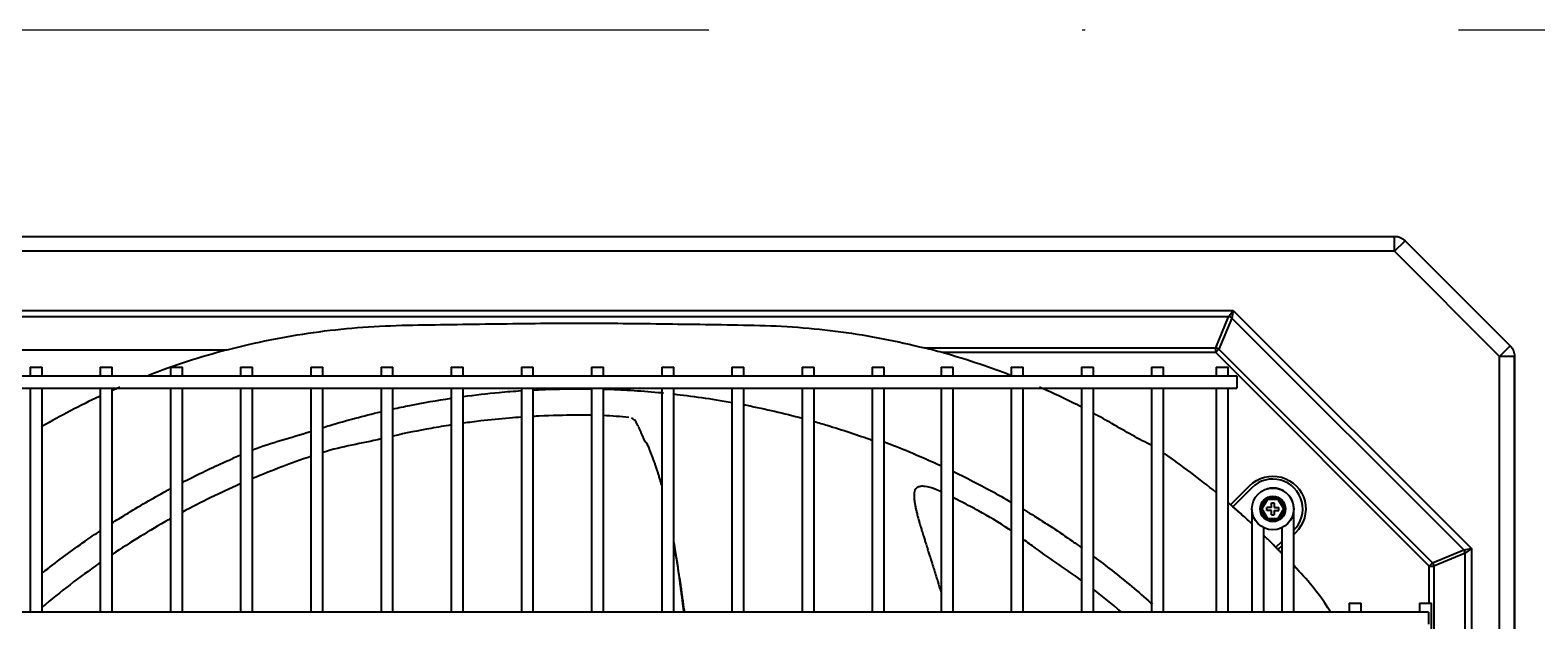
# Model space of a CAD drawing. Extents: x 58467 to 79089, y -33726 to -17391.
# Drawn here: x 72349.6 to 72400, y -19538.9 to -19519.1 of the extents above; entities that cross this region are included whole.
import ezdxf
from ezdxf.enums import TextEntityAlignment as Align

# ---------------------------------------------------------------- set-up
doc = ezdxf.new("R2010")
doc.units = 0
doc.header["$LTSCALE"] = 100
doc.linetypes.add('DASHDOT2', pattern=[0.5, 0.25, -0.125, 0, -0.125])
doc.layers.add('+ENTE-ST-DOSEME USTU KONDDRENAJ', color=110, linetype='DOSEMEUSTUKONDENSDRENAJ_LINE', lineweight=40)
doc.layers.add('BA_axis', color=5, linetype='DASHDOT2')
doc.styles.add('text1', font='arial.ttf', dxfattribs={"height": 20})
doc.linetypes.add('DOSEMEUSTUKONDENSDRENAJ_LINE', pattern='A,300,-40,["CD",Standard,S=15,R=0,X=-35,Y=-7.5],0', length=340)

# ---------------------------------------------------------------- blocks, each defined once
blk = doc.blocks.new('*U176')
blk.add_line((0, 0), (0, -696))
at = {"linetype": 'Continuous', "style": 'text1'}
blk.add_attdef('1', text='', height=40, dxfattribs=at).set_placement((0, 38), align=Align.MIDDLE)
blk = doc.blocks.new('AXIS')
at = {"layer": 'BA_axis', "xscale": -1, "rotation": 270}
blk.add_blockref('*U176', (4176.09, -31967.267), dxfattribs=at)
blk = doc.blocks.new('4. KAT SOL')
at = {"color": 3}
for p, q in [((54067.032, -32227.052, -3.539), (54183.081, -32227.052, -3.539)), ((54183.081, -32227.552, -3.539), (54183.081, -32227.052, -3.539)), ((54183.081, -32227.552, -3.539), (54183.434, -32227.198, -3.539)), ((54183.434, -32227.198, -3.539), (54186.956, -32230.72, -3.539)), ((54183.081, -32227.552, -3.539), (54067.032, -32227.552, -3.539)), ((54186.602, -32231.073, -3.539), (54183.081, -32227.552, -3.539)), ((54072.523, -32229.531, -3.539), (54177.681, -32229.531, -3.539)), ((54177.529, -32229.743, -3.539), (54072.675, -32229.743, -3.539)), ((54177.095, -32230.791, -3.539), (54177.529, -32229.743, -3.539)), ((54177.639, -32229.789, -3.539), (54177.205, -32230.836, -3.539)), ((54177.529, -32229.743, -3.539), (54177.681, -32229.531, -3.539)), ((54177.681, -32229.531, -3.539), (54177.639, -32229.789, -3.539)), ((54185.404, -32237.551, -3.539), (54177.639, -32229.789, -3.539)), ((54177.681, -32229.531, -3.539), (54185.662, -32237.509, -3.539)), ((54167.347, -32230.791, -3.539), (54177.095, -32230.791, -3.539)), ((54177.095, -32230.946, -3.539), (54177.095, -32230.791, -3.539)), ((54186.602, -32231.073, -3.539), (54186.956, -32230.72, -3.539)), ((54135.628, -32230.855, -3.539), (54143.998, -32230.855, -3.539)), ((54177.095, -32230.946, -3.539), (54167.932, -32230.946, -3.539)), ((54177.095, -32230.946, -3.539), (54177.205, -32230.836, -3.539)), ((54184.247, -32238.095, -3.539), (54177.095, -32230.946, -3.539)), ((54177.205, -32230.836, -3.539), (54184.357, -32237.985, -3.539)), ((54186.602, -32299.125, -3.539), (54186.602, -32231.073, -3.539)), ((54187.102, -32231.073, -3.539), (54186.602, -32231.073, -3.539)), ((54187.102, -32299.078, -3.539), (54187.102, -32231.073, -3.539)), ((54187.102, -32231.073, -3.539), (54187.102, -32299.125, -3.539)), ((54187.102, -32299.078, -3.539), (54187.102, -32231.073, -3.539)), ((54177.808, -32231.735, -3.539), (54072.353, -32231.735, -3.539)), ((54137.4, -32231.435, -3.539), (54137.4, -32231.735, -3.539)), ((54137.4, -32231.435, -3.539), (54137.8, -32231.435, -3.539)), ((54137.8, -32231.735, -3.539), (54137.8, -32231.435, -3.539)), ((54139.75, -32231.435, -3.539), (54139.75, -32231.735, -3.539)), ((54139.75, -32231.435, -3.539), (54140.15, -32231.435, -3.539)), ((54140.15, -32231.735, -3.539), (54140.15, -32231.435, -3.539)), ((54142.1, -32231.435, -3.539), (54142.1, -32231.735, -3.539)), ((54142.1, -32231.435, -3.539), (54142.5, -32231.435, -3.539)), ((54142.5, -32231.735, -3.539), (54142.5, -32231.435, -3.539)), ((54144.449, -32231.435, -3.539), (54144.449, -32231.735, -3.539)), ((54144.449, -32231.435, -3.539), (54144.849, -32231.435, -3.539)), ((54144.849, -32231.735, -3.539), (54144.849, -32231.435, -3.539)), ((54146.799, -32231.435, -3.539), (54146.799, -32231.735, -3.539)), ((54146.799, -32231.435, -3.539), (54147.199, -32231.435, -3.539)), ((54147.199, -32231.735, -3.539), (54147.199, -32231.435, -3.539)), ((54149.149, -32231.435, -3.539), (54149.149, -32231.735, -3.539)), ((54149.149, -32231.435, -3.539), (54149.548, -32231.435, -3.539)), ((54149.548, -32231.735, -3.539), (54149.548, -32231.435, -3.539)), ((54151.498, -32231.435, -3.539), (54151.498, -32231.735, -3.539)), ((54151.498, -32231.435, -3.539), (54151.898, -32231.435, -3.539)), ((54151.898, -32231.735, -3.539), (54151.898, -32231.435, -3.539)), ((54153.848, -32231.435, -3.539), (54153.848, -32231.735, -3.539)), ((54153.848, -32231.435, -3.539), (54154.248, -32231.435, -3.539)), ((54154.248, -32231.735, -3.539), (54154.248, -32231.435, -3.539)), ((54156.197, -32231.435, -3.539), (54156.197, -32231.735, -3.539)), ((54156.197, -32231.435, -3.539), (54156.597, -32231.435, -3.539)), ((54156.597, -32231.735, -3.539), (54156.597, -32231.435, -3.539)), ((54158.547, -32231.435, -3.539), (54158.547, -32231.735, -3.539)), ((54158.547, -32231.435, -3.539), (54158.947, -32231.435, -3.539)), ((54158.947, -32231.735, -3.539), (54158.947, -32231.435, -3.539)), ((54160.897, -32231.435, -3.539), (54160.897, -32231.735, -3.539)), ((54160.897, -32231.435, -3.539), (54161.297, -32231.435, -3.539)), ((54161.297, -32231.735, -3.539), (54161.297, -32231.435, -3.539)), ((54163.246, -32231.435, -3.539), (54163.246, -32231.735, -3.539)), ((54163.246, -32231.435, -3.539), (54163.646, -32231.435, -3.539)), ((54163.646, -32231.735, -3.539), (54163.646, -32231.435, -3.539)), ((54165.596, -32231.435, -3.539), (54165.596, -32231.735, -3.539)), ((54165.596, -32231.435, -3.539), (54165.996, -32231.435, -3.539)), ((54165.996, -32231.735, -3.539), (54165.996, -32231.435, -3.539)), ((54167.903, -32231.435, -3.539), (54167.903, -32231.735, -3.539)), ((54167.903, -32231.435, -3.539), (54168.303, -32231.435, -3.539)), ((54168.303, -32231.735, -3.539), (54168.303, -32231.435, -3.539)), ((54170.252, -32231.435, -3.539), (54170.252, -32231.735, -3.539)), ((54170.252, -32231.435, -3.539), (54170.652, -32231.435, -3.539)), ((54170.652, -32231.735, -3.539), (54170.652, -32231.435, -3.539)), ((54172.602, -32231.435, -3.539), (54172.602, -32231.735, -3.539)), ((54172.602, -32231.435, -3.539), (54173.002, -32231.435, -3.539)), ((54173.002, -32231.735, -3.539), (54173.002, -32231.435, -3.539)), ((54174.951, -32231.435, -3.539), (54174.951, -32231.735, -3.539)), ((54174.951, -32231.435, -3.539), (54175.351, -32231.435, -3.539)), ((54175.351, -32231.735, -3.539), (54175.351, -32231.435, -3.539)), ((54177.108, -32231.435, -3.539), (54177.108, -32231.735, -3.539)), ((54177.108, -32231.435, -3.539), (54177.508, -32231.435, -3.539)), ((54177.508, -32231.735, -3.539), (54177.508, -32231.435, -3.539)), ((54177.808, -32231.735, -3.539), (54177.808, -32231.935, -3.539)), ((54072.353, -32232.135, -3.539), (54177.808, -32232.135, -3.539)), ((54137.4, -32232.135, -3.539), (54137.4, -32239.64, -3.539)), ((54137.8, -32239.64, -3.539), (54137.8, -32232.135, -3.539)), ((54139.75, -32232.135, -3.539), (54139.75, -32239.64, -3.539)), ((54140.15, -32239.64, -3.539), (54140.15, -32232.135, -3.539)), ((54142.1, -32232.135, -3.539), (54142.1, -32239.64, -3.539)), ((54142.5, -32239.64, -3.539), (54142.5, -32232.135, -3.539)), ((54144.449, -32232.135, -3.539), (54144.449, -32239.64, -3.539)), ((54144.849, -32239.64, -3.539), (54144.849, -32232.135, -3.539)), ((54146.799, -32232.135, -3.539), (54146.799, -32239.64, -3.539)), ((54147.199, -32239.64, -3.539), (54147.199, -32232.135, -3.539)), ((54149.149, -32232.135, -3.539), (54149.149, -32239.64, -3.539)), ((54149.548, -32239.64, -3.539), (54149.548, -32232.135, -3.539)), ((54151.498, -32232.135, -3.539), (54151.498, -32239.64, -3.539)), ((54151.898, -32239.64, -3.539), (54151.898, -32232.135, -3.539)), ((54153.848, -32232.135, -3.539), (54153.848, -32239.64, -3.539)), ((54154.248, -32239.64, -3.539), (54154.248, -32232.135, -3.539)), ((54156.197, -32232.135, -3.539), (54156.197, -32239.64, -3.539)), ((54156.597, -32239.64, -3.539), (54156.597, -32232.135, -3.539)), ((54158.547, -32232.135, -3.539), (54158.547, -32239.64, -3.539)), ((54158.947, -32239.64, -3.539), (54158.947, -32232.135, -3.539)), ((54160.897, -32232.135, -3.539), (54160.897, -32239.64, -3.539)), ((54161.297, -32239.64, -3.539), (54161.297, -32232.135, -3.539)), ((54163.246, -32232.135, -3.539), (54163.246, -32239.64, -3.539)), ((54163.646, -32239.64, -3.539), (54163.646, -32232.135, -3.539)), ((54165.596, -32232.135, -3.539), (54165.596, -32239.64, -3.539)), ((54165.996, -32239.64, -3.539), (54165.996, -32232.135, -3.539)), ((54167.903, -32232.135, -3.539), (54167.903, -32239.64, -3.539)), ((54168.303, -32239.64, -3.539), (54168.303, -32232.135, -3.539)), ((54170.252, -32232.135, -3.539), (54170.252, -32239.64, -3.539)), ((54170.652, -32239.64, -3.539), (54170.652, -32232.135, -3.539)), ((54172.602, -32232.135, -3.539), (54172.602, -32239.64, -3.539)), ((54173.002, -32239.64, -3.539), (54173.002, -32232.135, -3.539)), ((54174.951, -32232.135, -3.539), (54174.951, -32239.64, -3.539)), ((54175.351, -32239.64, -3.539), (54175.351, -32232.135, -3.539)), ((54177.108, -32232.135, -3.539), (54177.108, -32239.64, -3.539)), ((54177.508, -32239.64, -3.539), (54177.508, -32232.135, -3.539)), ((54177.808, -32231.935, -3.539), (54177.808, -32232.135, -3.539)), ((54158.954, -32235.783, -3.539), (54158.947, -32235.77, -3.539)), ((54158.954, -32235.783, -3.539), (54158.947, -32235.783, -3.539)), ((54177.592, -32236.042, -3.539), (54178.23, -32235.404, -3.539)), ((54178.301, -32235.475, -3.539), (54177.668, -32236.107, -3.539)), ((54178.583, -32236.182, -3.539), (54178.795, -32235.814, -3.539)), ((54178.795, -32235.814, -3.539), (54179.22, -32235.814, -3.539)), ((54178.795, -32235.814, -3.539), (54178.824, -32235.864, -3.539)), ((54179.191, -32235.864, -3.539), (54179.22, -32235.814, -3.539)), ((54179.22, -32235.814, -3.539), (54179.433, -32236.182, -3.539)), ((54178.308, -32236.198, -3.539), (54178.308, -32237.574, -3.539)), ((54178.795, -32236.55, -3.539), (54178.583, -32236.182, -3.539)), ((54178.583, -32236.182, -3.539), (54178.641, -32236.182, -3.539)), ((54178.824, -32235.864, -3.539), (54178.641, -32236.182, -3.539)), ((54178.641, -32236.182, -3.539), (54178.824, -32236.5, -3.539)), ((54178.958, -32236.132, -3.539), (54178.808, -32236.132, -3.539)), ((54178.808, -32236.232, -3.539), (54178.808, -32236.132, -3.539)), ((54178.958, -32236.232, -3.539), (54178.808, -32236.232, -3.539)), ((54179.191, -32235.864, -3.539), (54178.824, -32235.864, -3.539)), ((54178.958, -32235.982, -3.539), (54179.058, -32235.982, -3.539)), ((54178.958, -32236.132, -3.539), (54178.958, -32235.982, -3.539)), ((54178.958, -32236.382, -3.539), (54178.958, -32236.232, -3.539)), ((54179.058, -32235.982, -3.539), (54179.058, -32236.132, -3.539)), ((54179.058, -32236.132, -3.539), (54179.208, -32236.132, -3.539)), ((54179.058, -32236.232, -3.539), (54179.058, -32236.382, -3.539)), ((54179.058, -32236.232, -3.539), (54179.208, -32236.232, -3.539)), ((54179.375, -32236.182, -3.539), (54179.191, -32235.864, -3.539)), ((54179.191, -32236.5, -3.539), (54179.375, -32236.182, -3.539)), ((54179.208, -32236.232, -3.539), (54179.208, -32236.132, -3.539)), ((54179.433, -32236.182, -3.539), (54179.22, -32236.55, -3.539)), ((54179.375, -32236.182, -3.539), (54179.433, -32236.182, -3.539)), ((54179.708, -32237.574, -3.539), (54179.708, -32236.198, -3.539)), ((54178.708, -32237.574, -3.539), (54178.708, -32236.814, -3.539)), ((54178.795, -32236.55, -3.539), (54178.824, -32236.5, -3.539)), ((54179.22, -32236.55, -3.539), (54178.795, -32236.55, -3.539)), ((54178.824, -32236.5, -3.539), (54179.191, -32236.5, -3.539)), ((54178.958, -32236.382, -3.539), (54179.058, -32236.382, -3.539)), ((54179.191, -32236.5, -3.539), (54179.22, -32236.55, -3.539)), ((54179.308, -32236.814, -3.539), (54179.308, -32237.574, -3.539)), ((54178.308, -32237.269, -3.539), (54178.308, -32239.64, -3.539)), ((54178.708, -32239.64, -3.539), (54178.708, -32237.269, -3.539)), ((54179.107, -32237.465, -3.539), (54179.308, -32237.275, -3.539)), ((54179.764, -32236.98, -3.539), (54179.708, -32237.034, -3.539)), ((54179.308, -32237.413, -3.539), (54179.177, -32237.536, -3.539)), ((54179.308, -32237.574, -3.539), (54179.308, -32237.857, -3.539)), ((54179.308, -32237.857, -3.539), (54179.308, -32238.223, -3.539)), ((54179.708, -32237.857, -3.539), (54179.708, -32237.574, -3.539)), ((54179.708, -32238.223, -3.539), (54179.708, -32237.857, -3.539)), ((54179.708, -32237.857, -3.539), (54179.708, -32237.857, -3.539)), ((54184.357, -32237.985, -3.539), (54185.404, -32237.551, -3.539)), ((54185.45, -32237.661, -3.539), (54184.402, -32238.095, -3.539)), ((54185.404, -32237.551, -3.539), (54185.662, -32237.509, -3.539)), ((54185.662, -32237.509, -3.539), (54185.45, -32237.661, -3.539)), ((54185.45, -32286.476, -3.539), (54185.45, -32237.661, -3.539)), ((54185.662, -32237.509, -3.539), (54185.662, -32286.564, -3.539)), ((54179.308, -32238.223, -3.539), (54179.308, -32238.506, -3.539)), ((54179.708, -32238.506, -3.539), (54179.708, -32238.223, -3.539)), ((54179.708, -32238.223, -3.539), (54179.708, -32238.223, -3.539)), ((54184.247, -32238.095, -3.539), (54184.357, -32237.985, -3.539)), ((54184.247, -32239.34, -3.539), (54184.247, -32238.095, -3.539)), ((54184.247, -32238.095, -3.539), (54184.402, -32238.095, -3.539)), ((54184.402, -32238.095, -3.539), (54184.402, -32246.774, -3.539)), ((54179.308, -32238.506, -3.539), (54179.308, -32239.64, -3.539)), ((54179.708, -32239.64, -3.539), (54179.708, -32238.506, -3.539)), ((54181.567, -32239.34, -3.539), (54181.567, -32239.64, -3.539)), ((54181.567, -32239.34, -3.539), (54181.967, -32239.34, -3.539)), ((54181.967, -32239.64, -3.539), (54181.967, -32239.34, -3.539)), ((54183.916, -32239.34, -3.539), (54183.916, -32239.64, -3.539)), ((54183.916, -32239.34, -3.539), (54184.316, -32239.34, -3.539)), ((54184.316, -32284.733, -3.539), (54184.316, -32239.34, -3.539)), ((54184.216, -32239.64, -3.539), (54065.854, -32239.64, -3.539)), ((54184.216, -32239.64, -3.539), (54184.216, -32239.84, -3.539)), ((54184.216, -32239.84, -3.539), (54184.216, -32240.04, -3.539))]:
    blk.add_line(p, q, dxfattribs=at)
for radius in [0.7, 0.425, 0.425]:
    blk.add_circle((54179.008, -32236.182, -3.539), radius, dxfattribs=at)
at = {"color": 3, "extrusion": (0, 0, -1)}
for centre, radius, start, end in [((-54183.081, -32227.552, 3.539), 0.5, 90, 135), ((-54186.602, -32231.073, 3.539), 0.5, 135, 180), ((-54179.008, -32236.182, 3.539), 1.1, 45, 226.5506)]:
    blk.add_arc(centre, radius, start, end, dxfattribs=at)
at = {"color": 3}
blk.add_arc((54179.008, -32236.182, -3.539), 1, 313.4494, 135, dxfattribs=at)
for centre, major_axis in [((54177.529, -32229.899, -3.539), (0.203, -0.084)), ((54177.095, -32230.946, -3.539), (0.203, -0.084)), ((54185.294, -32237.661, -3.539), (0.084, -0.203)), ((54184.247, -32238.095, -3.539), (0.084, -0.203))]:
    blk.add_ellipse(centre, major_axis=major_axis, ratio=0.678598, start_param=1.296782, end_param=1.844811, dxfattribs=at)
for points, knots in [([(54143.998, -32230.855, -3.539), (54144.954, -32230.603, -3.539), (54145.919, -32230.408, -3.539), (54147.38, -32230.202, -3.539), (54147.869, -32230.148, -3.539), (54148.852, -32230.068, -3.539), (54149.345, -32230.045, -3.539), (54150.336, -32230.02, -3.539), (54150.833, -32230.014, -3.539), (54151.825, -32229.998, -3.539), (54152.321, -32229.991, -3.539), (54153.81, -32229.971, -3.539), (54154.804, -32229.962, -3.539), (54155.797, -32229.955, -3.539)], [0, 0, 0, 0, 0.25, 0.25, 0.375, 0.375, 0.5, 0.5, 0.625, 0.625, 0.75, 0.75, 1, 1, 1, 1]), ([(54155.797, -32229.955, -3.539), (54156.772, -32229.961, -3.539), (54157.747, -32229.971, -3.539), (54159.697, -32229.996, -3.539), (54160.672, -32230.009, -3.539), (54162.134, -32230.042, -3.539), (54162.622, -32230.061, -3.539), (54163.591, -32230.134, -3.539), (54164.07, -32230.185, -3.539), (54165.497, -32230.377, -3.539), (54166.43, -32230.559, -3.539), (54167.347, -32230.791, -3.539)], [0, 0, 0, 0, 0.25, 0.25, 0.5, 0.5, 0.625, 0.625, 0.75, 0.75, 1, 1, 1, 1]), ([(54151.893, -32232.417, -3.539), (54152.297, -32232.363, -3.539), (54152.947, -32232.289, -3.539), (54153.599, -32232.236, -3.539), (54153.846, -32232.22, -3.539)], [0, 0, 0, 0, 0.622175, 1, 1, 1, 1]), ([(54154.246, -32232.196, -3.539), (54154.324, -32232.192, -3.539), (54154.831, -32232.168, -3.539), (54155.339, -32232.162, -3.539), (54155.768, -32232.156, -3.539)], [0, 0, 0, 0, 0.15493, 1, 1, 1, 1]), ([(54156.598, -32232.168, -3.539), (54156.605, -32232.168, -3.539), (54156.907, -32232.176, -3.539), (54157.518, -32232.205, -3.539), (54158.179, -32232.255, -3.539), (54158.544, -32232.29, -3.539), (54158.602, -32232.296, -3.539)], [0, 0, 0, 0, 0.009862, 0.452008, 0.912782, 1, 1, 1, 1]), ([(54149.543, -32232.835, -3.539), (54149.731, -32232.794, -3.539), (54150.378, -32232.658, -3.539), (54151.029, -32232.544, -3.539), (54151.493, -32232.474, -3.539)], [0, 0, 0, 0, 0.290991, 1, 1, 1, 1]), ([(54158.949, -32232.332, -3.539), (54159.094, -32232.348, -3.539), (54159.571, -32232.405, -3.539), (54160.222, -32232.498, -3.539), (54160.726, -32232.585, -3.539), (54160.901, -32232.616, -3.539)], [0, 0, 0, 0, 0.222526, 0.729479, 1, 1, 1, 1]), ([(54161.298, -32232.691, -3.539), (54161.33, -32232.697, -3.539), (54161.987, -32232.827, -3.539), (54162.64, -32232.979, -3.539), (54163.254, -32233.144, -3.539)], [0, 0, 0, 0, 0.049766, 1, 1, 1, 1]), ([(54147.196, -32233.458, -3.539), (54147.275, -32233.434, -3.539), (54147.917, -32233.237, -3.539), (54148.567, -32233.063, -3.539), (54149.141, -32232.927, -3.539)], [0, 0, 0, 0, 0.122391, 1, 1, 1, 1]), ([(54153.847, -32233.11, -3.539), (54153.713, -32233.119, -3.539), (54153.259, -32233.154, -3.539), (54152.61, -32233.219, -3.539), (54152.094, -32233.285, -3.539), (54151.898, -32233.312, -3.539)], [0, 0, 0, 0, 0.205527, 0.696848, 1, 1, 1, 1]), ([(54156.196, -32233.046, -3.539), (54156.026, -32233.043, -3.539), (54155.439, -32233.043, -3.539), (54154.79, -32233.057, -3.539), (54154.312, -32233.081, -3.539), (54154.247, -32233.085, -3.539)], [0, 0, 0, 0, 0.25942, 0.898801, 1, 1, 1, 1]), ([(54157.765, -32233.406, -3.539), (54157.748, -32233.375, -3.539), (54157.712, -32233.31, -3.539), (54157.671, -32233.236, -3.539), (54157.616, -32233.187, -3.539), (54157.565, -32233.154, -3.539), (54157.537, -32233.14, -3.539)], [0, 0, 0, 0, 0.181976, 0.413188, 0.708779, 1, 1, 1, 1]), ([(54163.652, -32233.254, -3.539), (54163.798, -32233.295, -3.539), (54164.455, -32233.488, -3.539), (54165.106, -32233.703, -3.539), (54165.608, -32233.885, -3.539)], [0, 0, 0, 0, 0.22069, 1, 1, 1, 1]), ([(54174.969, -32234.057, -3.539), (54174.529, -32233.861, -3.539), (54174.079, -32233.585, -3.539), (54173.423, -32233.21, -3.539), (54173.223, -32233.099, -3.539), (54173.021, -32232.991, -3.539)], [0, 0, 0, 0, 0.696314, 0.696314, 1, 1, 1, 1]), ([(54151.498, -32233.371, -3.539), (54151.274, -32233.406, -3.539), (54150.624, -32233.514, -3.539), (54149.975, -32233.646, -3.539), (54149.548, -32233.743, -3.539)], [0, 0, 0, 0, 0.345093, 1, 1, 1, 1]), ([(54158.547, -32235.387, -3.539), (54158.538, -32235.354, -3.539), (54158.518, -32235.284, -3.539), (54158.491, -32235.189, -3.539), (54158.462, -32235.094, -3.539), (54158.432, -32234.995, -3.539), (54158.401, -32234.9, -3.539), (54158.374, -32234.816, -3.539), (54158.346, -32234.734, -3.539), (54158.313, -32234.641, -3.539), (54158.28, -32234.549, -3.539), (54158.251, -32234.47, -3.539), (54158.221, -32234.392, -3.539), (54158.192, -32234.316, -3.539), (54158.157, -32234.229, -3.539), (54158.127, -32234.155, -3.539), (54158.098, -32234.083, -3.539), (54158.072, -32234.022, -3.539), (54158.047, -32233.961, -3.539), (54158.018, -32233.988, -3.539), (54157.989, -32233.921, -3.539), (54157.961, -32233.856, -3.539), (54157.939, -32233.804, -3.539), (54157.915, -32233.749, -3.539), (54157.895, -32233.703, -3.539), (54157.872, -32233.649, -3.539), (54157.854, -32233.608, -3.539), (54157.833, -32233.561, -3.539), (54157.815, -32233.519, -3.539), (54157.8, -32233.485, -3.539), (54157.783, -32233.447, -3.539), (54157.776, -32233.432, -3.539), (54157.774, -32233.427, -3.539)], [0, 0, 0, 0, 0.039009, 0.083366, 0.112937, 0.157294, 0.201651, 0.231222, 0.260794, 0.305151, 0.349508, 0.379079, 0.40865, 0.453007, 0.482579, 0.526936, 0.556507, 0.586078, 0.61565, 0.645221, 0.689578, 0.71915, 0.748721, 0.778292, 0.807864, 0.837435, 0.867006, 0.896578, 0.926149, 0.95572, 0.985292, 1, 1, 1, 1]), ([(54166.007, -32233.939, -3.539), (54166.278, -32234.042, -3.539), (54166.921, -32234.297, -3.539), (54167.553, -32234.575, -3.539), (54167.917, -32234.743, -3.539)], [0, 0, 0, 0, 0.42049, 1, 1, 1, 1]), ([(54142.492, -32235.296, -3.539), (54142.545, -32235.269, -3.539), (54142.826, -32235.124, -3.539), (54143.336, -32234.873, -3.539), (54143.936, -32234.596, -3.539), (54144.306, -32234.435, -3.539), (54144.444, -32234.376, -3.539)], [0, 0, 0, 0, 0.082272, 0.438667, 0.790874, 1, 1, 1, 1]), ([(54144.449, -32235.338, -3.539), (54144.438, -32235.343, -3.539), (54143.784, -32235.632, -3.539), (54143.132, -32235.951, -3.539), (54142.497, -32236.293, -3.539)], [0, 0, 0, 0, 0.017477, 1, 1, 1, 1]), ([(54168.317, -32234.933, -3.539), (54168.742, -32235.138, -3.539), (54169.397, -32235.474, -3.539), (54170.039, -32235.835, -3.539), (54170.268, -32235.968, -3.539)], [0, 0, 0, 0, 0.640117, 1, 1, 1, 1]), ([(54140.139, -32236.658, -3.539), (54140.289, -32236.562, -3.539), (54140.665, -32236.325, -3.539), (54141.271, -32235.962, -3.539), (54141.776, -32235.678, -3.539), (54142.053, -32235.528, -3.539), (54142.098, -32235.504, -3.539)], [0, 0, 0, 0, 0.235493, 0.585637, 0.931817, 1, 1, 1, 1]), ([(54167.015, -32235.583, -3.539), (54167.011, -32235.597, -3.539), (54167.005, -32235.623, -3.539), (54166.999, -32235.653, -3.539), (54166.995, -32235.699, -3.539), (54166.994, -32235.735, -3.539), (54166.994, -32235.779, -3.539), (54166.997, -32235.831, -3.539), (54167.001, -32235.876, -3.539), (54167.009, -32235.936, -3.539), (54167.017, -32235.988, -3.539), (54167.028, -32236.051, -3.539), (54167.04, -32236.111, -3.539), (54167.057, -32236.188, -3.539), (54167.075, -32236.267, -3.539), (54167.095, -32236.348, -3.539), (54167.115, -32236.42, -3.539), (54167.134, -32236.494, -3.539), (54167.159, -32236.582, -3.539), (54167.185, -32236.673, -3.539), (54167.217, -32236.78, -3.539), (54167.245, -32236.875, -3.539), (54167.275, -32236.972, -3.539), (54167.305, -32237.071, -3.539), (54167.341, -32237.186, -3.539), (54167.378, -32237.304, -3.539), (54167.412, -32237.408, -3.539), (54167.445, -32237.515, -3.539), (54167.484, -32237.637, -3.539), (54167.524, -32237.764, -3.539), (54167.563, -32237.887, -3.539), (54167.604, -32238.015, -3.539), (54167.645, -32238.145, -3.539), (54167.686, -32238.277, -3.539), (54167.728, -32238.411, -3.539), (54167.77, -32238.548, -3.539), (54167.811, -32238.685, -3.539), (54167.853, -32238.824, -3.539), (54167.888, -32238.942, -3.539), (54167.908, -32239.008, -3.539), (54167.912, -32239.022, -3.539)], [0, 0, 0, 0, 0.033229, 0.055763, 0.078298, 0.100832, 0.123366, 0.145901, 0.168435, 0.19097, 0.213504, 0.236039, 0.258573, 0.281107, 0.314909, 0.337443, 0.359978, 0.382512, 0.405047, 0.438848, 0.461383, 0.495184, 0.517719, 0.540253, 0.574055, 0.607857, 0.630391, 0.652925, 0.686727, 0.720529, 0.743063, 0.776865, 0.810667, 0.833201, 0.867003, 0.900804, 0.923339, 0.95714, 0.990942, 1, 1, 1, 1]), ([(54167.905, -32235.611, -3.539), (54167.837, -32235.58, -3.539), (54167.662, -32235.504, -3.539), (54167.433, -32235.429, -3.539), (54167.23, -32235.42, -3.539), (54167.139, -32235.444, -3.539), (54167.081, -32235.48, -3.539), (54167.038, -32235.525, -3.539), (54167.019, -32235.565, -3.539), (54167.012, -32235.596, -3.539)], [0, 0, 0, 0, 0.219395, 0.55496, 0.6933, 0.812497, 0.863417, 0.908725, 1, 1, 1, 1]), ([(54170.254, -32236.919, -3.539), (54170.224, -32236.899, -3.539), (54169.87, -32236.658, -3.539), (54169.322, -32236.331, -3.539), (54168.691, -32235.999, -3.539), (54168.406, -32235.854, -3.539), (54168.305, -32235.804, -3.539)], [0, 0, 0, 0, 0.048306, 0.574929, 0.852045, 1, 1, 1, 1]), ([(54179.708, -32236.181, -3.539), (54179.707, -32236.12, -3.539), (54179.693, -32236.007, -3.539), (54179.617, -32235.813, -3.539), (54179.475, -32235.641, -3.539), (54179.287, -32235.531, -3.539), (54179.103, -32235.48, -3.539), (54178.943, -32235.48, -3.539), (54178.843, -32235.509, -3.539), (54178.807, -32235.524, -3.539)], [0, 0, 0, 0, 0.137261, 0.262101, 0.473405, 0.635419, 0.754104, 0.906211, 1, 1, 1, 1]), ([(54170.67, -32236.206, -3.539), (54170.762, -32236.261, -3.539), (54171.314, -32236.598, -3.539), (54171.965, -32237.026, -3.539), (54172.513, -32237.415, -3.539), (54172.62, -32237.492, -3.539)], [0, 0, 0, 0, 0.137607, 0.830509, 1, 1, 1, 1]), ([(54178.309, -32236.686, -3.539), (54178.213, -32236.596, -3.539), (54177.996, -32236.396, -3.539), (54177.776, -32236.201, -3.539), (54177.653, -32236.094, -3.539)], [0, 0, 0, 0, 0.44696, 1, 1, 1, 1]), ([(54178.309, -32236.685, -3.539), (54178.213, -32236.596, -3.539), (54178.001, -32236.401, -3.539), (54177.786, -32236.21, -3.539), (54177.668, -32236.107, -3.539)], [0, 0, 0, 0, 0.457218, 1, 1, 1, 1]), ([(54142.099, -32236.511, -3.539), (54142.077, -32236.523, -3.539), (54141.419, -32236.892, -3.539), (54140.767, -32237.293, -3.539), (54140.145, -32237.711, -3.539)], [0, 0, 0, 0, 0.033617, 1, 1, 1, 1]), ([(54137.789, -32238.343, -3.539), (54137.829, -32238.312, -3.539), (54138.087, -32238.108, -3.539), (54138.566, -32237.742, -3.539), (54139.181, -32237.299, -3.539), (54139.578, -32237.028, -3.539), (54139.749, -32236.914, -3.539)], [0, 0, 0, 0, 0.062992, 0.40604, 0.74536, 1, 1, 1, 1]), ([(54159.289, -32239.64, -3.539), (54159.286, -32239.61, -3.539), (54159.275, -32239.519, -3.539), (54159.261, -32239.398, -3.539), (54159.242, -32239.247, -3.539), (54159.225, -32239.11, -3.539), (54159.205, -32238.958, -3.539), (54159.187, -32238.821, -3.539), (54159.169, -32238.686, -3.539), (54159.149, -32238.538, -3.539), (54159.13, -32238.407, -3.539), (54159.109, -32238.261, -3.539), (54159.092, -32238.145, -3.539), (54159.071, -32238, -3.539), (54159.051, -32237.871, -3.539), (54159.028, -32237.727, -3.539), (54159.007, -32237.598, -3.539), (54158.986, -32237.469, -3.539), (54158.966, -32237.349, -3.539), (54158.952, -32237.273, -3.539), (54158.947, -32237.24, -3.539)], [0, 0, 0, 0, 0.03653, 0.110211, 0.147051, 0.220732, 0.275993, 0.331254, 0.386515, 0.441776, 0.515457, 0.552298, 0.625979, 0.66282, 0.736501, 0.791762, 0.847023, 0.902283, 0.957544, 1, 1, 1, 1]), ([(54159.315, -32239.641, -3.539), (54159.313, -32239.621, -3.539), (54159.293, -32239.462, -3.539), (54159.252, -32239.259, -3.539), (54159.225, -32238.996, -3.539), (54159.193, -32238.746, -3.539), (54159.146, -32238.482, -3.539), (54159.111, -32238.259, -3.539), (54159.086, -32238.074, -3.539), (54159.059, -32237.906, -3.539), (54159.012, -32237.704, -3.539), (54158.978, -32237.492, -3.539), (54158.956, -32237.345, -3.539), (54158.948, -32237.294, -3.539), (54158.947, -32237.291, -3.539)], [0, 0, 0, 0, 0.022704, 0.188294, 0.255944, 0.328946, 0.48653, 0.631631, 0.688105, 0.734898, 0.828723, 0.938324, 0.99671, 1, 1, 1, 1]), ([(54172.609, -32238.586, -3.539), (54172.103, -32238.22, -3.539), (54171.442, -32237.777, -3.539), (54170.792, -32237.301, -3.539), (54170.656, -32237.203, -3.539)], [0, 0, 0, 0, 0.792341, 1, 1, 1, 1]), ([(54179.008, -32237.364, -3.539), (54178.954, -32237.309, -3.539), (54178.855, -32237.211, -3.539), (54178.756, -32237.113, -3.539), (54178.712, -32237.07, -3.539)], [0, 0, 0, 0, 0.553412, 1, 1, 1, 1]), ([(54179.008, -32237.364, -3.539), (54178.954, -32237.309, -3.539), (54178.855, -32237.211, -3.539), (54178.756, -32237.113, -3.539), (54178.712, -32237.07, -3.539)], [0, 0, 0, 0, 0.55329, 1, 1, 1, 1]), ([(54173.022, -32237.786, -3.539), (54173.226, -32237.938, -3.539), (54173.875, -32238.435, -3.539), (54174.522, -32238.972, -3.539), (54174.958, -32239.363, -3.539), (54174.974, -32239.378, -3.539)], [0, 0, 0, 0, 0.302202, 0.97371, 1, 1, 1, 1]), ([(54139.749, -32237.982, -3.539), (54139.734, -32237.993, -3.539), (54139.069, -32238.457, -3.539), (54138.415, -32238.956, -3.539), (54137.793, -32239.477, -3.539)], [0, 0, 0, 0, 0.02383, 1, 1, 1, 1]), ([(54180.946, -32239.626, -3.539), (54180.911, -32239.581, -3.539), (54180.877, -32239.537, -3.539), (54180.552, -32239.007, -3.539), (54180.149, -32238.541, -3.539), (54179.723, -32238.093, -3.539)], [0, 0, 0, 0, 0.083758, 0.083758, 1, 1, 1, 1])]:
    blk.add_open_spline(points, degree=3, knots=knots, dxfattribs=at)
for points in [[(54167.932, -32230.946, -3.539), (54167.736, -32230.892, -3.539), (54167.539, -32230.839, -3.539), (54167.347, -32230.791, -3.539)], [(54143.998, -32230.855, -3.539), (54143.101, -32231.092, -3.539), (54142.223, -32231.377, -3.539), (54141.365, -32231.709, -3.539)], [(54169.201, -32231.337, -3.539), (54168.782, -32231.195, -3.539), (54168.358, -32231.065, -3.539), (54167.932, -32230.946, -3.539)], [(54170.202, -32231.698, -3.539), (54169.871, -32231.571, -3.539), (54169.538, -32231.451, -3.539), (54169.201, -32231.337, -3.539)], [(54140.398, -32232.107, -3.539), (54140.309, -32232.146, -3.539), (54140.221, -32232.185, -3.539), (54140.133, -32232.224, -3.539)], [(54155.768, -32232.156, -3.539), (54155.911, -32232.157, -3.539), (54156.054, -32232.159, -3.539), (54156.198, -32232.161, -3.539)], [(54172.617, -32232.779, -3.539), (54172.149, -32232.539, -3.539), (54171.674, -32232.314, -3.539), (54171.192, -32232.104, -3.539)], [(54139.728, -32232.411, -3.539), (54139.071, -32232.72, -3.539), (54138.426, -32233.059, -3.539), (54137.795, -32233.426, -3.539)], [(54157.451, -32233.118, -3.539), (54157.165, -32233.09, -3.539), (54156.88, -32233.069, -3.539), (54156.597, -32233.057, -3.539)], [(54144.847, -32234.208, -3.539), (54145.486, -32233.947, -3.539), (54146.135, -32233.802, -3.539), (54146.792, -32233.587, -3.539)], [(54149.148, -32233.837, -3.539), (54148.5, -32233.995, -3.539), (54147.85, -32234.083, -3.539), (54147.199, -32234.292, -3.539)], [(54146.799, -32234.424, -3.539), (54146.148, -32234.644, -3.539), (54145.498, -32234.89, -3.539), (54144.848, -32235.165, -3.539)], [(54177.11, -32235.634, -3.539), (54176.551, -32235.175, -3.539), (54175.973, -32234.74, -3.539), (54175.377, -32234.331, -3.539)], [(54177.593, -32236.041, -3.539), (54177.565, -32236.017, -3.539), (54177.537, -32235.993, -3.539), (54177.509, -32235.969, -3.539)], [(54177.668, -32236.107, -3.539), (54177.643, -32236.085, -3.539), (54177.618, -32236.063, -3.539), (54177.592, -32236.042, -3.539)], [(54179.107, -32237.465, -3.539), (54179.074, -32237.431, -3.539), (54179.041, -32237.397, -3.539), (54179.008, -32237.364, -3.539)], [(54179.121, -32237.479, -3.539), (54179.105, -32237.463, -3.539), (54179.089, -32237.446, -3.539), (54179.073, -32237.43, -3.539)], [(54179.177, -32237.536, -3.539), (54179.154, -32237.512, -3.539), (54179.13, -32237.489, -3.539), (54179.107, -32237.465, -3.539)], [(54179.244, -32237.606, -3.539), (54179.222, -32237.583, -3.539), (54179.2, -32237.559, -3.539), (54179.177, -32237.536, -3.539)], [(54179.311, -32237.671, -3.539), (54179.289, -32237.649, -3.539), (54179.267, -32237.628, -3.539), (54179.244, -32237.606, -3.539)], [(54173.919, -32239.619, -3.539), (54173.627, -32239.369, -3.539), (54173.328, -32239.126, -3.539), (54173.021, -32238.891, -3.539)]]:
    blk.add_open_spline(points, degree=3, dxfattribs=at)

msp = doc.modelspace()

# ---------------------------------------------------------------- block references
at = {"layer": '+ENTE-ST-DOSEME USTU KONDDRENAJ', "color": 3, "linetype": 'Continuous'}
msp.add_blockref('4. KAT SOL', (18212.194, 12701.082), dxfattribs=at)
at = {"layer": 'BA_axis'}
msp.add_blockref('AXIS', (68546.932, 12448.205), dxfattribs=at)

doc.saveas('drawing.dxf')
